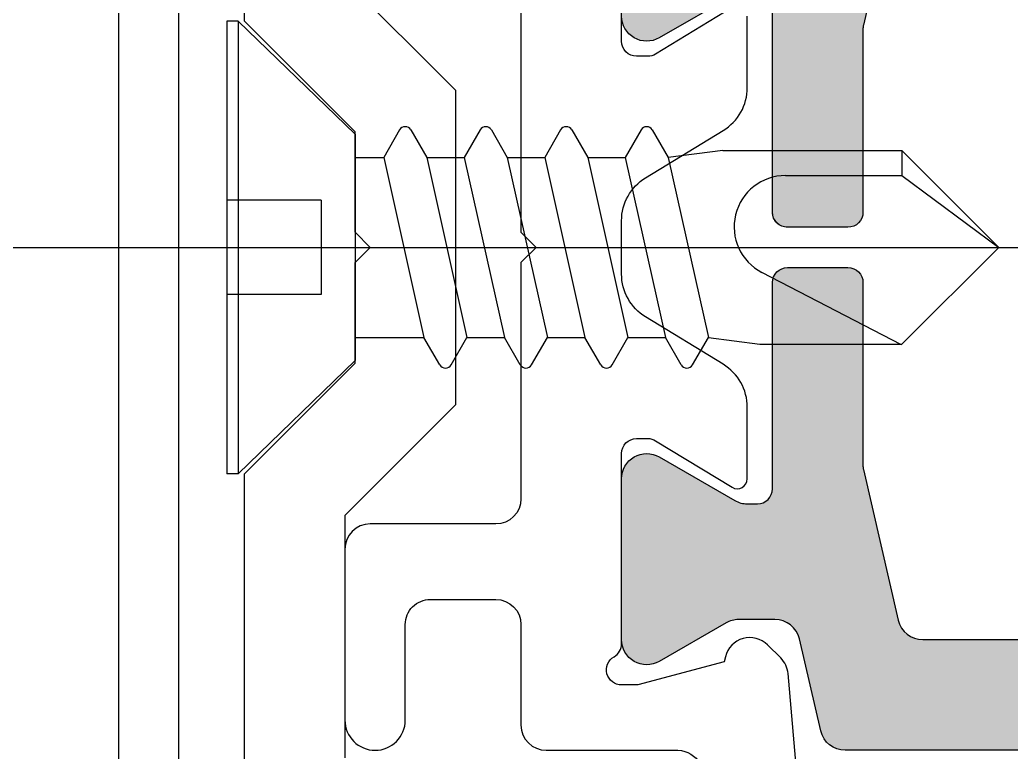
# Model space of a CAD drawing. Extents: x 93 to 3288, y 42 to 1146.
# Drawn here: x 576.78 to 596.5, y 220.56 to 235.12 of the extents above; entities that cross this region are included whole.
import ezdxf

# ---------------------------------------------------------------- set-up
doc = ezdxf.new("R2010")
doc.units = 0
doc.header["$LTSCALE"] = 200
doc.header["$MEASUREMENT"] = 0
for name, pattern in [('CEN-GAUN', [32.2, 30, -1, 0.2, -1]), ('CENTERX2', [4, 2.5, -0.5, 0.5, -0.5]), ('DASHED', [0.30000000000000004, 0.17, -0.13])]:
    doc.linetypes.add(name, pattern=pattern)
doc.layers.get('0').update_dxf_attribs({"linetype": 'CONTINUOUS'})
for name, color, linetype in [('A-DIES', 3, 'CONTINUOUS'), ('CEN', 1, 'CEN-GAUN'), ('hatch', 252, 'CONTINUOUS'), ('PA', 6, 'CONTINUOUS')]:
    doc.layers.add(name, color=color, linetype=linetype)

# ---------------------------------------------------------------- blocks, each defined once
blk = doc.blocks.new('DSP-2472')
h = blk.add_hatch(color=256)
edge = h.paths.add_edge_path()
edge.add_arc((14.0000000005635, -40.4999999989754), 0.499999999911374, 270.0000000192205, 390.0000000175901)
edge.add_line((14.43301270230222, -40.24999999888678), (13.66698729878772, -38.92320508026023))
edge.add_arc((14.10000000147559, -38.67320508312987), 0.4999999992542372, 179.9999996711642, 209.9999996696324, ccw=False)
edge.add_line((13.60000000222135, -38.67320508026023), (13.60000000222135, -37.95079579838057))
edge.add_arc((14.10000000116118, -37.95079579738763), 0.4999999989398276, 103.06931800416078, 180.0000001137819, ccw=False)
edge.add_line((13.98693514688421, -37.46374719851156), (15.81306485532332, -37.0398242294832))
edge.add_arc((15.70000000104632, -36.5527756306071), 0.4999999989398508, 283.069318004163, 360.0000001137794)
edge.add_line((16.19999999998618, -36.55277562961419), (16.19999999998618, -4.447224370022013))
edge.add_arc((15.70000000098431, -4.447224369078373), 0.4999999990018704, 359.9999998918668, 436.9306819901911)
edge.add_line((15.81306485532332, -3.960175770153), (13.98693514688421, -3.536252801124647))
edge.add_arc((14.10000000122341, -3.049204202199123), 0.4999999990020608, 179.9999998918841, 256.9306819901738, ccw=False)
edge.add_line((13.60000000222135, -3.049204201255634), (13.60000000222135, -2.32679491937597))
edge.add_arc((14.10000000151926, -2.32679491651804), 0.4999999992979127, 150.0000003317086, 180.0000003274947, ccw=False)
edge.add_line((13.66698729878772, -2.07679491937597), (14.43301270230222, -0.7499999988867785))
edge.add_arc((14.00000000055207, -0.4999999988047572), 0.499999999917979, 329.9999999837206, 449.999999979469)
edge.add_line((14.00000000073123, 1.113221514970064e-09), (10.80000000147629, 1.113221514970064e-09))
edge.add_arc((10.80000000164403, -0.49999999879816), 0.4999999999113816, 90.00000001922155, 210.0000000175889)
edge.add_line((10.3669872999053, -0.7499999988867785), (11.23301270304728, -2.250000000749424))
edge.add_arc((10.80000000128927, -2.500000001355926), 0.5000000001870237, 6.950000397409895e-08, 30.000000067878375, ccw=False)
edge.add_line((11.30000000147629, -2.500000000749424), (11.30000000147629, -2.700000000004366))
edge.add_arc((11.00000000166256, -2.699999999073043), 0.2999999998137355, 269.99999982213046, 359.9999998221305, ccw=False)
edge.add_line((11.00000000073123, -2.999999998886778), (6.900000001103763, -2.999999998886778))
edge.add_arc((6.900000002035085, -3.299999998700514), 0.2999999998137355, 90.00000017786951, 180.0000001778695)
edge.add_line((6.60000000222135, -3.299999999631837), (6.60000000222135, -4.499999998886778))
edge.add_arc((6.900000002035092, -4.499999999818094), 0.2999999998137426, 179.9999998221319, 269.9999998221292)
edge.add_line((6.900000001103763, -4.799999999631837), (10.55192325896132, -4.799999999631837))
edge.add_arc((10.55192325863074, -5.100000002665503), 0.3000000030336665, 76.93068204204832, 89.99999993686248, ccw=False)
edge.add_line((10.61976217179108, -4.807770839710429), (13.61306485420573, -5.502644677464559))
edge.add_arc((13.5000000008357, -5.989693277532298), 0.4999999998955306, 2.2772383090341464e-08, 76.93068212795413, ccw=False)
edge.add_line((14.00000000073123, -5.989693277333572), (14.00000000073123, -8.799999999631837))
edge.add_arc((13.69999999998616, -8.799999999631822), 0.3000000007450723, 270.00000000000273, 359.9999999999973, ccw=False)
edge.add_line((13.69999999998618, -9.100000000376895), (10.39160797818113, -9.100000000376895))
edge.add_arc((10.39160797855549, -8.799999999365358), 0.3000000010115365, 189.5917366433177, 269.99999992850144, ccw=False)
edge.add_arc((9.800000001299646, -8.899999998714247), 0.2999999983373521, 9.596399721363627, 89.99999996626306)
edge.add_line((9.800000001476292, -8.600000000376895), (7.800000001476292, -8.600000000376895))
edge.add_arc((7.800000001401543, -8.900000000620782), 0.3000000002438874, 89.99999998572397, 170.4035999709103)
edge.add_arc((7.208392023214797, -8.800000000170328), 0.3000000002065659, 269.9999999415609, 350.40826348662, ccw=False)
edge.add_line((7.208392022908811, -9.100000000376895), (4.991607979671244, -9.100000000376895))
edge.add_arc((4.991607979340395, -8.800000000199745), 0.3000000001771497, 189.5917365086316, 270.0000000631875, ccw=False)
edge.add_arc((4.400000001152708, -8.900000000651314), 0.3000000002744203, 9.596400034017726, 90.00000000934777)
edge.add_line((4.400000001103763, -8.600000000376895), (3.10000000222135, -8.600000000376895))
edge.add_arc((3.10000000222135, -9.600000000376895), 1, 90, 180)
edge.add_line((2.10000000222135, -9.600000000376895), (2.10000000222135, -10.39999999925931))
edge.add_arc((3.10000000222135, -10.39999999925931), 1, 180, 270)
edge.add_line((3.10000000222135, -11.39999999925931), (4.400000001103763, -11.39999999925931))
edge.add_arc((4.400000001084185, -11.09999999890381), 0.3000000003555012, 270.0000000037391, 350.4035999528951)
edge.add_arc((4.991607979271349, -11.19999999935476), 0.3000000000954569, 89.99999992362581, 170.4082635045552, ccw=False)
edge.add_line((4.991607979671244, -10.89999999925931), (7.208392022908811, -10.89999999925931))
edge.add_arc((7.208392022461488, -11.19999999998474), 0.3000000007254346, 9.591736236352574, 89.99999991456758, ccw=False)
edge.add_arc((7.800000000648223, -11.09999999953416), 0.2999999997251468, 189.5964003061496, 270.0000001581495)
edge.add_line((7.800000001476292, -11.39999999925931), (9.800000001476292, -11.39999999925931))
edge.add_arc((9.800000001491162, -11.0999999993172), 0.2999999999421039, 269.99999999716, 350.4036003804076)
edge.add_arc((10.39160797874707, -11.19999999866611), 0.2999999994068057, 90.0000001080873, 170.408263254934, ccw=False)
edge.add_line((10.39160797818113, -10.89999999925931), (13.69999999998618, -10.89999999925931))
edge.add_arc((13.69999999998619, -11.20000000000435), 0.3000000007450456, -2.3874235921539366e-12, 90.00000000000239, ccw=False)
edge.add_line((14.00000000073123, -11.20000000000437), (14.00000000073123, -14.79999999963184))
edge.add_arc((13.69999999998619, -14.79999999963185), 0.3000000007450474, -90.00000000000199, 1.9895196601282805e-12, ccw=False)
edge.add_line((13.69999999998618, -15.10000000037689), (10.39160797818113, -15.10000000037689))
edge.add_arc((10.39160797894875, -14.80000000073147), 0.2999999996454239, 189.5917367835836, 269.99999985339525, ccw=False)
edge.add_arc((9.800000001693073, -14.90000000008008), 0.299999999703189, 9.596399581030141, 90.00000004140216)
edge.add_line((9.800000001476292, -14.60000000037689), (7.800000001476292, -14.60000000037689))
edge.add_arc((7.800000000761314, -14.89999999986322), 0.2999999994863263, 89.99999986344939, 170.4036000931852)
edge.add_arc((7.208392022574245, -14.79999999941245), 0.3000000009644453, 270.00000006389723, 350.40826336428375, ccw=False)
edge.add_line((7.208392022908811, -15.10000000037689), (4.991607979671244, -15.10000000037689))
edge.add_arc((4.991607979891861, -14.79999999917485), 0.3000000012020472, 189.5917370348525, 269.99999995786527, ccw=False)
edge.add_arc((4.400000001704121, -14.89999999962621), 0.299999999249316, 9.59639950777228, 90.00000011465994)
edge.add_line((4.400000001103763, -14.60000000037689), (3.10000000222135, -14.60000000037689))
edge.add_arc((3.100000002221352, -15.6000000003769), 1.000000000000002, 90.0000000000001, 179.9999999999999)
edge.add_line((2.10000000222135, -15.60000000037689), (2.10000000222135, -16.39999999925931))
edge.add_arc((3.10000000222135, -16.39999999925931), 1, 180, 270)
edge.add_line((3.10000000222135, -17.39999999925931), (4.400000001103763, -17.39999999925931))
edge.add_arc((4.40000000175956, -17.09999999970296), 0.299999999556352, 269.9999998747519, 350.4036000818826)
edge.add_arc((4.991607979946409, -17.20000000015347), 0.3000000008941648, 90.0000000525526, 170.4082633756282, ccw=False)
edge.add_line((4.991607979671244, -16.89999999925931), (7.208392022908811, -16.89999999925931))
edge.add_arc((7.208392022057357, -17.19999999900392), 0.2999999997446139, 9.591736799594798, 89.99999983738428, ccw=False)
edge.add_arc((7.800000000244142, -17.09999999855357), 0.3000000007057416, 189.5963997428477, 270.0000002353232)
edge.add_line((7.800000001476292, -17.39999999925931), (9.800000001476292, -17.39999999925931))
edge.add_arc((9.800000001756898, -17.09999999854555), 0.3000000007137622, 269.9999999464082, 350.4036013382204)
edge.add_arc((10.39160797901292, -17.1999999978941), 0.2999999986347919, 90.00000015886047, 170.4082622972036, ccw=False)
edge.add_line((10.39160797818113, -16.89999999925931), (13.69999999998618, -16.89999999925931))
edge.add_arc((13.69999999998619, -17.20000000000435), 0.3000000007450474, -1.9895196601282805e-12, 90.00000000000199, ccw=False)
edge.add_line((14.00000000073123, -17.20000000000437), (14.00000000073123, -20.79999999963184))
edge.add_arc((13.69999999998619, -20.79999999963185), 0.3000000007450474, -90.00000000000199, 1.9895196601282805e-12, ccw=False)
edge.add_line((13.69999999998618, -21.10000000037689), (10.39160797818113, -21.10000000037689))
edge.add_arc((10.39160797835485, -20.80000000068931), 0.2999999996875857, 189.5917375119548, 269.99999996682146, ccw=False)
edge.add_arc((9.800000001098985, -20.90000000003777), 0.2999999996608795, 9.596398852625786, 89.99999992793965)
edge.add_line((9.800000001476292, -20.60000000037689), (7.800000001476292, -20.60000000037689))
edge.add_arc((7.800000000372559, -20.90000000123459), 0.3000000008576933, 89.9999997892025, 170.4036002326261)
edge.add_arc((7.208392022185364, -20.80000000078374), 0.2999999995931584, 270.00000013816816, 350.4082632248531, ccw=False)
edge.add_line((7.208392022908811, -21.10000000037689), (4.991607979671244, -21.10000000037689))
edge.add_arc((4.991607979502997, -20.79999999963494), 0.3000000007419565, 189.5917369605851, 270.0000000321328, ccw=False)
edge.add_arc((4.400000001315288, -20.9000000000863), 0.2999999997094081, 9.596399582033582, 90.00000004039829)
edge.add_line((4.400000001103763, -20.60000000037689), (3.10000000222135, -20.60000000037689))
edge.add_arc((3.10000000222135, -21.60000000037689), 1, 90, 180)
edge.add_line((2.10000000222135, -21.60000000037689), (2.10000000222135, -22.39999999925931))
edge.add_arc((3.10000000222135, -22.39999999925931), 1, 180, 270)
edge.add_line((3.10000000222135, -23.39999999925931), (4.400000001103763, -23.39999999925931))
edge.add_arc((4.400000001172241, -23.09999999938064), 0.299999999878672, 269.9999999869216, 350.4036003906459)
edge.add_arc((4.991607979359468, -23.19999999983144), 0.3000000005721375, 89.99999994045533, 170.4082630668271, ccw=False)
edge.add_line((4.991607979671244, -22.89999999925931), (7.208392022908811, -22.89999999925931))
edge.add_arc((7.208392023150489, -23.19999999954196), 0.3000000002826546, 9.591736525662213, 90.00000004615708, ccw=False)
edge.add_arc((7.800000001337349, -23.09999999909138), 0.300000000167929, 189.5964000168298, 270.0000000265362)
edge.add_line((7.800000001476292, -23.39999999925931), (9.800000001476292, -23.39999999925931))
edge.add_arc((9.80000000130507, -23.09999999909701), 0.3000000001622993, 270.0000000327008, 350.4036003448668)
edge.add_arc((10.39160797856074, -23.19999999844565), 0.2999999991863431, 90.00000007250043, 170.4082632905207, ccw=False)
edge.add_line((10.39160797818113, -22.89999999925931), (13.69999999998618, -22.89999999925931))
edge.add_arc((13.69999999998617, -23.20000000000438), 0.3000000007450687, 1.9895196601282805e-12, 89.99999999999801, ccw=False)
edge.add_line((14.00000000073123, -23.20000000000437), (14.00000000073123, -26.79999999963184))
edge.add_arc((13.69999999998618, -26.79999999963184), 0.3000000007450492, -90.0000000000017, 1.4210854715202004e-12, ccw=False)
edge.add_line((13.69999999998618, -27.10000000037689), (10.39160797818113, -27.10000000037689))
edge.add_arc((10.39160797822111, -26.79999999976099), 0.3000000006159063, 189.5917365794553, 269.99999999236326, ccw=False)
edge.add_arc((9.800000000965309, -26.89999999910986), 0.2999999987329612, 9.59639978521723, 89.99999990240939)
edge.add_line((9.800000001476292, -26.60000000037689), (7.800000001476292, -26.60000000037689))
edge.add_arc((7.800000000771425, -26.89999999987518), 0.29999999949829, 89.99999986538045, 170.4036000912542)
edge.add_arc((7.208392022584587, -26.79999999942468), 0.3000000009522101, 270.00000006192226, 350.4082633662588, ccw=False)
edge.add_line((7.208392022908811, -27.10000000037689), (4.991607979671244, -27.10000000037689))
edge.add_arc((4.991607979770696, -26.79999999931821), 0.3000000010586881, 189.5917370117116, 269.999999981006, ccw=False)
edge.add_arc((4.400000001582973, -26.89999999976956), 0.2999999993926654, 9.596399530909535, 90.00000009152245)
edge.add_line((4.400000001103763, -26.60000000037689), (3.10000000222135, -26.60000000037689))
edge.add_arc((3.10000000222135, -27.60000000037689), 1, 90, 180)
edge.add_line((2.10000000222135, -27.60000000037689), (2.10000000222135, -28.39999999925931))
edge.add_arc((3.10000000222135, -28.39999999925931), 1, 180, 270)
edge.add_line((3.10000000222135, -29.39999999925931), (4.400000001103763, -29.39999999925931))
edge.add_arc((4.400000000665869, -29.09999999952674), 0.2999999997325702, 270.0000000836314, 350.4036011358029)
edge.add_arc((4.991607978853033, -29.19999999997709), 0.3000000007177827, 89.99999984373318, 170.4082623217514, ccw=False)
edge.add_line((4.991607979671244, -28.89999999925931), (7.208392022908811, -28.89999999925931))
edge.add_arc((7.208392022794588, -29.19999999887649), 0.2999999996171852, 9.591737500590682, 89.99999997818509, ccw=False)
edge.add_arc((7.800000000981488, -29.09999999842637), 0.300000000832943, 189.5963990418034, 270.0000000945006)
edge.add_line((7.800000001476292, -29.39999999925931), (9.800000001476292, -29.39999999925931))
edge.add_arc((9.800000000934775, -29.09999999940413), 0.2999999998551814, 270.0000001034221, 350.4036011160129)
edge.add_arc((10.3916079781907, -29.19999999875267), 0.2999999994933642, 90.00000000182757, 170.4082625193966, ccw=False)
edge.add_line((10.39160797818113, -28.89999999925931), (13.69999999998618, -28.89999999925931))
edge.add_arc((13.69999999998619, -29.20000000000435), 0.3000000007450474, -1.9895196601282805e-12, 90.00000000000199, ccw=False)
edge.add_line((14.00000000073123, -29.20000000000437), (14.00000000073123, -35.01030672230263))
edge.add_arc((13.50000000173452, -35.01030672325037), 0.4999999989967154, -76.93068199066039, 1.0860259180844878e-07, ccw=False)
edge.add_line((13.61306485606838, -35.49735532217164), (10.61976217179108, -36.19222915992577))
edge.add_arc((10.55192325864625, -35.89999999710615), 0.3000000028982157, 270.00000006017405, 283.0693179609149, ccw=False)
edge.add_line((10.55192325896132, -36.20000000000437), (6.900000001103763, -36.20000000000437))
edge.add_arc((6.900000002035085, -36.4999999998181), 0.2999999998137355, 90.00000017786951, 180.0000001778695)
edge.add_line((6.60000000222135, -36.50000000074942), (6.60000000222135, -37.70000000000437))
edge.add_arc((6.900000002035085, -37.70000000093569), 0.2999999998137355, 179.9999998221305, 269.9999998221305)
edge.add_line((6.900000001103763, -38.00000000074942), (11.00000000073123, -38.00000000074942))
edge.add_arc((11.00000000166256, -38.30000000056316), 0.2999999998137355, 1.7786948092179955e-07, 90.00000017786948, ccw=False)
edge.add_line((11.30000000147629, -38.29999999963184), (11.30000000147629, -38.49999999888678))
edge.add_arc((10.80000000124337, -38.49999999826797), 0.5000000002329266, 329.99999993353083, 359.9999999290902, ccw=False)
edge.add_line((11.23301270304728, -38.74999999888678), (10.3669872999053, -40.24999999888678))
edge.add_arc((10.80000000165569, -40.49999999896866), 0.4999999999181129, 149.9999999837477, 269.9999999794421)
edge.add_line((10.80000000147629, -40.99999999888678), (14.00000000073123, -40.99999999888678))
at = {"layer": 'hatch'}
h = blk.add_hatch(color=252, dxfattribs=at)
edge = h.paths.add_edge_path()
edge.add_arc((-1.600000000102969, -0.4999999999881914), 0.4999999999881914, 90.00000000012348, 209.9999999984927)
edge.add_line((-2.033012701991538, -0.7499999999708962), (-1.26698729806958, -2.076794919536042))
edge.add_arc((-1.699999999962683, -2.326794919523905), 0.4999999999946974, 2.7682744985213503e-10, 29.99999999874501, ccw=False)
edge.add_line((-1.199999999967986, -2.32679491952149), (-1.199999999967986, -3.049204201757675))
edge.add_arc((-1.69999999996579, -3.049204201757367), 0.4999999999978038, 283.0693178903439, 359.99999999996476, ccw=False)
edge.add_line((-1.58693514641709, -3.536252801888622), (-3.413064853386459, -3.960175769374473))
edge.add_arc((-3.299999999784908, -4.447224369730717), 0.5000000002289158, 103.0693178904133, 180.0000000000296)
edge.add_line((-3.800000000013824, -4.447224369730975), (-3.800000000013824, -36.55277562990523))
edge.add_arc((-3.299999999919099, -36.55277562990575), 0.5000000000947251, 179.9999999999405, 256.9306820982649)
edge.add_line((-3.413064853586548, -37.03982423010893), (-1.58693514632796, -37.46374719804589))
edge.add_arc((-1.699999999975209, -37.95079579816208), 0.5000000000054067, -2.4385826691286638e-11, 76.93068209826498, ccw=False)
edge.add_line((-1.199999999969805, -37.95079579816229), (-1.199999999967986, -38.67320508051489))
edge.add_arc((-1.699999999973747, -38.67320508051386), 0.5000000000057607, 330.0000000040958, 359.99999999988194, ccw=False)
edge.add_line((-1.266987298058666, -38.92320508048579), (-2.033012701918778, -40.25000000008731))
edge.add_arc((-1.600000000039215, -40.50000000003641), 0.4999999999635881, 150.0000000043265, 270.0000000000747)
edge.add_line((-1.600000000038563, -41), (1.600000000162254, -41))
edge.add_arc((1.600000000163896, -40.50000000001022), 0.4999999999897753, 269.9999999998118, 389.9999999981787)
edge.add_line((2.033012702055203, -40.2500000000291), (1.166987298129243, -38.74999999967986))
edge.add_arc((1.600000000025628, -38.49999999969839), 0.4999999999943419, 179.999999999544, 209.9999999979223, ccw=False)
edge.add_line((1.100000000031287, -38.49999999969441), (1.100000000031287, -38.30000000000291))
edge.add_arc((1.400000000032378, -38.30000000000109), 0.3000000000010914, 90.00000000034743, 180.0000000003474, ccw=False)
edge.add_line((1.400000000030559, -38), (5.499999999985448, -38))
edge.add_arc((5.499999999983629, -37.69999999999891), 0.3000000000010914, 270.0000000003474, 360.0000000003474)
edge.add_line((5.79999999998472, -37.69999999999709), (5.79999999998472, -36.5))
edge.add_arc((5.499999999983622, -36.49999999999819), 0.3000000000010985, 359.999999999654, 449.9999999996513)
edge.add_line((5.499999999985448, -36.19999999999709), (1.848076741893237, -36.19999999999709))
edge.add_arc((1.848076741863451, -35.89999999999707), 0.3000000000000185, 256.9306821108747, 270.0000000056888, ccw=False)
edge.add_line((1.780237829740145, -36.19222916007857), (-1.21306485360401, -35.49735532295017))
edge.add_arc((-1.10000000002008, -35.01030672283201), 0.4999999999930194, 180.0000000002028, 256.93068210538434, ccw=False)
edge.add_line((-1.600000000013097, -35.01030672283377), (-1.600000000013097, -32.19999999999709))
edge.add_arc((-1.300000000015629, -32.19999999999892), 0.2999999999974676, 89.9999999996553, 179.9999999996499, ccw=False)
edge.add_line((-1.300000000013824, -31.90000000000146), (2.008392022180487, -31.90000000000146))
edge.add_arc((2.008392022181157, -32.19999999999869), 0.2999999999972331, 9.59173671494392, 90.00000000012778, ccw=False)
edge.add_arc((2.599999999987308, -32.09999999999868), 0.3000000000027727, 189.5963997548153, 269.9999999997142)
edge.add_line((2.599999999985812, -32.40000000000146), (4.599999999983993, -32.40000000000146))
edge.add_arc((4.599999999985251, -32.1000000000017), 0.2999999999997556, 269.9999999997598, 350.4035999849468)
edge.add_arc((5.191607977791821, -32.20000000000233), 0.3000000000008769, 90.0000000001308, 170.4082635451895, ccw=False)
edge.add_line((5.191607977791136, -31.90000000000146), (7.408392022178305, -31.90000000000146))
edge.add_arc((7.4083920221769, -32.20000000000376), 0.3000000000023064, 9.591736445175911, 89.9999999997317, ccw=False)
edge.add_arc((7.999999999984409, -32.10000000000201), 0.2999999999994444, 189.596400024868, 270.0000000001985)
edge.add_line((7.999999999985448, -32.40000000000146), (9.29999999998472, -32.40000000000146))
edge.add_arc((9.29999999998472, -31.40000000000146), 1, 270, 360)
edge.add_line((10.29999999998472, -31.40000000000146), (10.29999999998472, -30.60000000000582))
edge.add_arc((9.29999999998472, -30.60000000000582), 1, 0, 90)
edge.add_line((9.29999999998472, -29.60000000000582), (7.999999999985448, -29.60000000000582))
edge.add_arc((7.999999999982967, -29.90000000000324), 0.2999999999974143, 89.99999999952605, 170.4035999486821)
edge.add_arc((7.408392022175986, -29.8000000000021), 0.3000000000037241, 270.00000000044275, 350.4082635813722, ccw=False)
edge.add_line((7.408392022178305, -30.10000000000582), (5.191607977791136, -30.10000000000582))
edge.add_arc((5.191607977793924, -29.80000000000292), 0.3000000000028997, 189.5917363212526, 269.9999999994675, ccw=False)
edge.add_arc((4.599999999987307, -29.90000000000368), 0.2999999999978586, 9.596400148633114, 90.0000000006329)
edge.add_line((4.599999999983993, -29.60000000000582), (2.599999999985812, -29.60000000000582))
edge.add_arc((2.599999999982642, -29.90000000000393), 0.2999999999981107, 89.99999999939467, 170.4036003826425)
edge.add_arc((2.008392022176484, -29.80000000000399), 0.3000000000018316, 270.0000000007645, 350.40826314761114, ccw=False)
edge.add_line((2.008392022180487, -30.10000000000582), (-1.300000000013824, -30.10000000000582))
edge.add_arc((-1.300000000012017, -29.80000000000474), 0.3000000000010807, 179.9999999996506, 269.99999999965485, ccw=False)
edge.add_line((-1.600000000013097, -29.80000000000291), (-1.600000000014916, -26.19999999999709))
edge.add_arc((-1.300000000016563, -26.19999999999981), 0.2999999999983523, 89.99999999947693, 179.9999999994809, ccw=False)
edge.add_line((-1.300000000013824, -25.90000000000146), (2.008392022178668, -25.90000000000146))
edge.add_arc((2.008392022176986, -26.20000000000308), 0.3000000000016207, 9.591736929867011, 89.99999999967861, ccw=False)
edge.add_arc((2.599999999982928, -26.10000000000343), 0.2999999999980286, 189.5963995398314, 270.0000000002033)
edge.add_line((2.599999999983993, -26.40000000000146), (4.599999999983993, -26.40000000000146))
edge.add_arc((4.599999999983783, -26.09999999999926), 0.3000000000021963, 270.00000000004, 350.4036002297756)
edge.add_arc((5.191607977790738, -26.20000000000022), 0.2999999999987696, 89.999999999924, 170.4082633003107, ccw=False)
edge.add_line((5.191607977791136, -25.90000000000146), (7.408392022178305, -25.90000000000146))
edge.add_arc((7.40839202217629, -26.20000000000411), 0.3000000000026581, 9.591737076602385, 89.99999999961528, ccw=False)
edge.add_arc((7.99999999998392, -26.10000000000254), 0.2999999999989134, 189.5963993934042, 270.0000000002917)
edge.add_line((7.999999999985448, -26.40000000000146), (9.29999999998472, -26.40000000000146))
edge.add_arc((9.299999999984719, -25.40000000000146), 1, 270.0000000000001, 360)
edge.add_line((10.29999999998472, -25.40000000000146), (10.29999999998472, -24.60000000000582))
edge.add_arc((9.29999999998472, -24.60000000000582), 1, 0, 90)
edge.add_line((9.29999999998472, -23.60000000000582), (7.999999999985448, -23.60000000000582))
edge.add_arc((7.999999999982573, -23.90000000000328), 0.2999999999974605, 89.9999999994509, 170.4036002065815)
edge.add_arc((7.408392022175843, -23.80000000000257), 0.3000000000032477, 270.00000000047, 350.4082633235457, ccw=False)
edge.add_line((7.408392022178305, -24.10000000000582), (5.191607977791136, -24.10000000000582))
edge.add_arc((5.191607977792205, -23.8000000000059), 0.299999999999919, 189.5917369620064, 269.99999999979593, ccw=False)
edge.add_arc((4.599999999981253, -23.90000000000273), 0.3000000000041855, 9.59639950700132, 89.9999999994767)
edge.add_line((4.599999999983993, -23.59999999999854), (2.599999999983993, -23.60000000000582))
edge.add_arc((2.599999999983281, -23.9000000000042), 0.2999999999983842, 89.99999999986396, 170.4036013916764)
edge.add_arc((2.00839202217703, -23.80000000000467), 0.300000000001153, 270.000000000313, 350.4082621386564, ccw=False)
edge.add_line((2.008392022178668, -24.10000000000582), (-1.300000000013824, -24.10000000000582))
edge.add_arc((-1.300000000012926, -23.80000000000383), 0.3000000000019902, 179.9999999998243, 269.9999999998285, ccw=False)
edge.add_line((-1.600000000014916, -23.80000000000291), (-1.600000000014916, -20.19999999999709))
edge.add_arc((-1.300000000016563, -20.19999999999981), 0.2999999999983523, 89.99999999947693, 179.9999999994809, ccw=False)
edge.add_line((-1.300000000013824, -19.90000000000146), (2.008392022178668, -19.90000000000146))
edge.add_arc((2.008392022179758, -20.20000000000064), 0.2999999999991871, 9.591737545341573, 90.0000000002081, ccw=False)
edge.add_arc((2.599999999985863, -20.10000000000111), 0.3000000000003412, 189.5963989243288, 269.9999999996427)
edge.add_line((2.599999999983993, -20.40000000000146), (4.599999999983993, -20.40000000000146))
edge.add_arc((4.599999999985976, -20.10000000000211), 0.2999999999993435, 269.9999999996212, 350.4036004430445)
edge.add_arc((5.191607977793021, -20.20000000000308), 0.3000000000016201, 90.00000000035999, 170.4082630870447, ccw=False)
edge.add_line((5.191607977791136, -19.90000000000146), (7.408392022178305, -19.90000000000146))
edge.add_arc((7.408392022177772, -20.20000000000241), 0.3000000000009564, 9.591736928350372, 89.9999999998982, ccw=False)
edge.add_arc((7.999999999985334, -20.10000000000085), 0.300000000000609, 189.596399541657, 270.0000000000217)
edge.add_line((7.999999999985448, -20.40000000000146), (9.29999999998472, -20.40000000000146))
edge.add_arc((9.29999999998472, -19.40000000000146), 1, 270, 360)
edge.add_line((10.29999999998472, -19.40000000000146), (10.29999999998472, -18.60000000000582))
edge.add_arc((9.29999999998472, -18.60000000000582), 1, 0, 90)
edge.add_line((9.29999999998472, -17.60000000000582), (7.999999999985448, -17.60000000000582))
edge.add_arc((7.99999999997984, -17.90000000000219), 0.2999999999963734, 89.99999999892897, 170.4036004026534)
edge.add_arc((7.408392022172775, -17.80000000000118), 0.3000000000046358, 270.0000000010561, 350.4082631274277, ccw=False)
edge.add_line((7.408392022178305, -18.10000000000582), (5.191607977791136, -18.10000000000582))
edge.add_arc((5.191607977793869, -17.80000000000361), 0.3000000000022069, 189.5917364789833, 269.999999999478, ccw=False)
edge.add_arc((4.599999999987179, -17.90000000000438), 0.2999999999985601, 9.5963999909021, 90.00000000060848)
edge.add_line((4.599999999983993, -17.60000000000582), (2.599999999983993, -17.60000000000582))
edge.add_arc((2.599999999983512, -17.90000000000456), 0.299999999998743, 89.99999999990823, 170.403600312074)
edge.add_arc((2.008392022177614, -17.80000000000489), 0.3000000000009305, 270.00000000020134, 350.4082632182215, ccw=False)
edge.add_line((2.008392022178668, -18.10000000000582), (-1.300000000013824, -18.10000000000582))
edge.add_arc((-1.300000000012905, -17.80000000000381), 0.3000000000020115, 179.9999999998284, 269.99999999982447, ccw=False)
edge.add_line((-1.600000000014916, -17.80000000000291), (-1.600000000014916, -14.19999999999709))
edge.add_arc((-1.300000000016562, -14.19999999999981), 0.299999999998354, 89.99999999947721, 179.9999999994806, ccw=False)
edge.add_line((-1.300000000013824, -13.90000000000146), (2.008392022176849, -13.90000000000146))
edge.add_arc((2.008392022177503, -14.20000000000191), 0.3000000000004555, 9.591736587217213, 90.00000000012488, ccw=False)
edge.add_arc((2.599999999984489, -14.10000000000085), 0.3000000000006041, 189.5963998827136, 269.9999999999052)
edge.add_line((2.599999999983993, -14.40000000000146), (4.599999999983993, -14.40000000000146))
edge.add_arc((4.599999999983857, -14.10000000000144), 0.3000000000000167, 270.0000000000259, 350.4036002258995)
edge.add_arc((5.191607977790581, -14.20000000000213), 0.3000000000006761, 89.99999999989399, 170.4082633042306, ccw=False)
edge.add_line((5.191607977791136, -13.90000000000146), (7.408392022178305, -13.90000000000146))
edge.add_arc((7.408392022179725, -14.20000000000084), 0.2999999999993896, 9.591737030977015, 90.00000000027131, ccw=False)
edge.add_arc((7.999999999986417, -14.10000000000036), 0.3000000000010958, 189.5963994388551, 269.9999999994675)
edge.add_line((7.999999999983629, -14.40000000000146), (9.29999999998472, -14.40000000000146))
edge.add_arc((9.29999999998472, -13.40000000000146), 1, 270, 360)
edge.add_line((10.29999999998472, -13.40000000000146), (10.29999999998472, -12.60000000000582))
edge.add_arc((9.29999999998472, -12.60000000000582), 1, 0, 90)
edge.add_line((9.29999999998472, -11.60000000000582), (7.999999999983629, -11.60000000000582))
edge.add_arc((7.999999999978606, -11.90000000000053), 0.2999999999947089, 89.99999999904058, 170.4036010512124)
edge.add_arc((7.408392022172531, -11.80000000000103), 0.3000000000047938, 270.00000000110253, 350.40826247912105, ccw=False)
edge.add_line((7.408392022178305, -12.10000000000582), (5.191607977791136, -12.10000000000582))
edge.add_arc((5.191607977793716, -11.80000000000335), 0.3000000000024698, 189.5917375219132, 269.9999999995074, ccw=False)
edge.add_arc((4.599999999986996, -11.90000000000362), 0.2999999999977964, 9.596398947876526, 90.00000000057352)
edge.add_line((4.599999999983993, -11.60000000000582), (2.599999999983993, -11.60000000000582))
edge.add_arc((2.599999999979342, -11.90000000000083), 0.2999999999950127, 89.99999999911174, 170.4036010117023)
edge.add_arc((2.008392022172288, -11.80000000000015), 0.3000000000056703, 270.0000000008712, 350.40826251844, ccw=False)
edge.add_line((2.008392022176849, -12.10000000000582), (-1.300000000015643, -12.10000000000582))
edge.add_arc((-1.300000000014744, -11.80000000000383), 0.3000000000019902, 179.9999999998243, 269.9999999998282, ccw=False)
edge.add_line((-1.600000000016735, -11.80000000000291), (-1.600000000016735, -5.989693277137121))
edge.add_arc((-1.100000000013038, -5.989693277137238), 0.5000000000036964, 103.0693179007236, 179.9999999999867, ccw=False)
edge.add_line((-1.213064853651304, -5.502644677020726), (1.780237829683756, -4.807770839572186))
edge.add_arc((1.848076741869617, -5.099999999637987), 0.2999999999988745, 90.0000000006998, 103.0693179014408, ccw=False)
edge.add_line((1.848076741865952, -4.799999999639113), (5.499999999985448, -4.799999999639113))
edge.add_arc((5.499999999983629, -4.499999999638021), 0.3000000000010914, 270.0000000003474, 360.0000000003474)
edge.add_line((5.79999999998472, -4.499999999636202), (5.79999999998472, -3.299999999639113))
edge.add_arc((5.499999999983629, -3.299999999637294), 0.3000000000010914, 359.9999999996526, 449.9999999996527)
edge.add_line((5.499999999985448, -2.999999999636202), (1.400000000030559, -2.999999999636202))
edge.add_arc((1.400000000032378, -2.699999999635111), 0.3000000000010914, 179.9999999996526, 269.9999999996526, ccw=False)
edge.add_line((1.100000000031287, -2.699999999633292), (1.100000000031287, -2.50000000026921))
edge.add_arc((1.600000000039829, -2.500000000267834), 0.5000000000085425, 150.0000000045983, 180.0000000001577, ccw=False)
edge.add_line((1.166987298120148, -2.250000000298314), (2.033012701980624, -0.7499999998981366))
edge.add_arc((1.600000000106845, -0.499999999955399), 0.499999999955399, 330.0000000046261, 450.0000000003207)
edge.add_line((1.600000000104046, 0), (-1.600000000104046, 0))
h = blk.add_hatch(color=252, dxfattribs=at)
edge = h.paths.add_edge_path()
edge.add_arc((14.00000000230904, -40.49999999983355), 0.4999999999881908, 270.0000000001236, 389.9999999984927)
edge.add_line((14.43301270419761, -40.24999999985084), (13.66698730027565, -38.9232050802857))
edge.add_arc((14.10000000216875, -38.67320508029783), 0.4999999999946976, 180.0000000002768, 209.999999998745, ccw=False)
edge.add_line((13.60000000217406, -38.67320508030025), (13.60000000217406, -37.95079579806406))
edge.add_arc((14.10000000217186, -37.95079579806437), 0.4999999999978044, 103.069317890344, 179.999999999965, ccw=False)
edge.add_line((13.98693514862316, -37.46374719793312), (15.81306485559253, -37.03982423044727))
edge.add_arc((15.70000000199098, -36.55277563009102), 0.5000000002289183, 283.0693178904132, 360.0000000000293)
edge.add_line((16.20000000221989, -36.55277563009076), (16.20000000221989, -4.447224369916512))
edge.add_arc((15.70000000212517, -4.447224369915991), 0.500000000094726, 359.9999999999404, 436.9306820982648)
edge.add_line((15.81306485579262, -3.960175769712805), (13.98693514853403, -3.536252801775845))
edge.add_arc((14.10000000218128, -3.049204201659665), 0.5000000000054043, 179.9999999999753, 256.930682098265, ccw=False)
edge.add_line((13.60000000217588, -3.04920420165945), (13.60000000217406, -2.326794919306849))
edge.add_arc((14.10000000217982, -2.326794919307877), 0.5000000000057607, 150.000000004096, 179.9999999998821, ccw=False)
edge.add_line((13.66698730026474, -2.076794919335953), (14.43301270412485, -0.7499999997344275))
edge.add_arc((14.00000000224528, -0.4999999997853284), 0.4999999999635897, 330.0000000043263, 450.0000000000747)
edge.add_line((14.00000000224463, 1.782609615474939e-10), (10.80000000204382, 1.782609615474939e-10))
edge.add_arc((10.80000000204218, -0.4999999998115109), 0.4999999999897718, 89.99999999981192, 209.999999998179)
edge.add_line((10.36698730015087, -0.7499999997926352), (11.23301270407683, -2.250000000141881))
edge.add_arc((10.80000000218044, -2.500000000123348), 0.4999999999943406, -4.5622527977684513e-10, 29.99999999792209, ccw=False)
edge.add_line((11.30000000217478, -2.500000000127329), (11.30000000217478, -2.699999999818829))
edge.add_arc((11.00000000217369, -2.699999999820648), 0.3000000000010914, -89.99999999965269, 3.474269760772586e-10, ccw=False)
edge.add_line((11.00000000217551, -2.999999999821739), (6.900000002220622, -2.999999999821739))
edge.add_arc((6.900000002222441, -3.29999999982283), 0.3000000000010914, 90.0000000003474, 180.0000000003474)
edge.add_line((6.60000000222135, -3.299999999824649), (6.60000000222135, -4.499999999821739))
edge.add_arc((6.900000002222448, -4.499999999823551), 0.3000000000010985, 179.9999999996539, 269.9999999996512)
edge.add_line((6.900000002220622, -4.799999999824649), (10.55192326031283, -4.799999999824649))
edge.add_arc((10.55192326034262, -5.099999999824664), 0.3000000000000149, 76.9306821108745, 90.00000000568872, ccw=False)
edge.add_line((10.61976217246593, -4.807770839743171), (13.61306485581008, -5.502644676871569))
edge.add_arc((13.50000000222615, -5.989693276989731), 0.4999999999930168, 2.0241941456333734e-10, 76.93068210538422, ccw=False)
edge.add_line((14.00000000221917, -5.989693276987964), (14.00000000221917, -8.79999999982465))
edge.add_arc((13.7000000022217, -8.799999999822816), 0.2999999999974676, 269.9999999996553, 359.9999999996499, ccw=False)
edge.add_line((13.70000000221989, -9.099999999820284), (10.39160798002558, -9.099999999820284))
edge.add_arc((10.39160798002491, -8.799999999823049), 0.2999999999972349, 189.5917367149443, 270.0000000001279, ccw=False)
edge.add_arc((9.800000002218763, -8.899999999823056), 0.3000000000027717, 9.596399754814634, 89.99999999971436)
edge.add_line((9.800000002220258, -8.599999999820284), (7.800000002222077, -8.599999999820284))
edge.add_arc((7.80000000222082, -8.899999999820043), 0.2999999999997591, 89.99999999975981, 170.4035999849461)
edge.add_arc((7.208392024414249, -8.799999999819407), 0.3000000000008766, 270.0000000001308, 350.40826354518975, ccw=False)
edge.add_line((7.208392024414934, -9.099999999820284), (4.991607980027766, -9.099999999820284))
edge.add_arc((4.991607980029171, -8.799999999817977), 0.3000000000023064, 189.5917364451759, 269.9999999997316, ccw=False)
edge.add_arc((4.400000002221661, -8.899999999819729), 0.2999999999994447, 9.596400024868386, 90.00000000019847)
edge.add_line((4.400000002220622, -8.599999999820284), (3.10000000222135, -8.599999999820284))
edge.add_arc((3.10000000222135, -9.599999999820284), 1, 90, 180)
edge.add_line((2.10000000222135, -9.599999999820284), (2.10000000222135, -10.39999999981592))
edge.add_arc((3.10000000222135, -10.39999999981592), 1, 180, 270)
edge.add_line((3.10000000222135, -11.39999999981592), (4.400000002220622, -11.39999999981592))
edge.add_arc((4.400000002223104, -11.0999999998185), 0.2999999999974143, 269.999999999526, 350.4035999486821)
edge.add_arc((4.991607980030084, -11.19999999981964), 0.3000000000037241, 90.00000000044281, 170.4082635813722, ccw=False)
edge.add_line((4.991607980027766, -10.89999999981592), (7.208392024414934, -10.89999999981592))
edge.add_arc((7.208392024412146, -11.19999999981882), 0.3000000000029015, 9.591736321252824, 89.99999999946749, ccw=False)
edge.add_arc((7.800000002218764, -11.09999999981806), 0.2999999999978586, 189.5964001486331, 270.0000000006328)
edge.add_line((7.800000002222077, -11.39999999981592), (9.800000002220258, -11.39999999981592))
edge.add_arc((9.800000002223427, -11.09999999981781), 0.2999999999981124, 269.9999999993947, 350.4036003826421)
edge.add_arc((10.39160798002959, -11.19999999981775), 0.300000000001831, 90.00000000076437, 170.4082631476108, ccw=False)
edge.add_line((10.39160798002558, -10.89999999981592), (13.70000000221989, -10.89999999981592))
edge.add_arc((13.70000000221809, -11.199999999817), 0.300000000001079, -3.497007128316909e-10, 89.99999999965502, ccw=False)
edge.add_line((14.00000000221917, -11.19999999981883), (14.00000000222099, -14.79999999982465))
edge.add_arc((13.70000000222263, -14.79999999982193), 0.2999999999983523, 269.99999999947687, 359.9999999994809, ccw=False)
edge.add_line((13.70000000221989, -15.09999999982028), (10.3916079800274, -15.09999999982028))
edge.add_arc((10.39160798002908, -14.79999999981866), 0.3000000000016207, 189.591736929867, 269.9999999996787, ccw=False)
edge.add_arc((9.800000002223141, -14.89999999981831), 0.2999999999980291, 9.596399539831404, 90.0000000002032)
edge.add_line((9.800000002222077, -14.59999999982028), (7.800000002222077, -14.59999999982028))
edge.add_arc((7.800000002222287, -14.89999999982248), 0.3000000000021963, 90.00000000004003, 170.4036002297756)
edge.add_arc((7.208392024415332, -14.79999999982151), 0.2999999999987699, 269.99999999992394, 350.40826330031035, ccw=False)
edge.add_line((7.208392024414934, -15.09999999982028), (4.991607980027766, -15.09999999982028))
edge.add_arc((4.99160798002978, -14.79999999981763), 0.3000000000026581, 189.5917370766024, 269.9999999996153, ccw=False)
edge.add_arc((4.40000000222215, -14.8999999998192), 0.2999999999989134, 9.596399393404194, 90.00000000029176)
edge.add_line((4.400000002220622, -14.59999999982028), (3.10000000222135, -14.59999999982028))
edge.add_arc((3.100000002221352, -15.59999999982029), 1.000000000000002, 90.0000000000001, 179.9999999999999)
edge.add_line((2.10000000222135, -15.59999999982028), (2.10000000222135, -16.39999999981592))
edge.add_arc((3.10000000222135, -16.39999999981592), 1, 180, 270)
edge.add_line((3.10000000222135, -17.39999999981592), (4.400000002220622, -17.39999999981592))
edge.add_arc((4.400000002223497, -17.09999999981846), 0.2999999999974605, 269.9999999994509, 350.4036002065815)
edge.add_arc((4.991607980030227, -17.19999999981917), 0.3000000000032477, 90.00000000046998, 170.4082633235457, ccw=False)
edge.add_line((4.991607980027766, -16.89999999981592), (7.208392024414934, -16.89999999981592))
edge.add_arc((7.208392024413866, -17.19999999981584), 0.299999999999919, 9.59173696200628, 89.99999999979588, ccw=False)
edge.add_arc((7.800000002224817, -17.09999999981901), 0.3000000000041855, 189.5963995070013, 269.9999999994766)
edge.add_line((7.800000002222077, -17.39999999982319), (9.800000002222077, -17.39999999981592))
edge.add_arc((9.80000000222279, -17.09999999981753), 0.2999999999983842, 269.9999999998639, 350.4036013916764)
edge.add_arc((10.39160798002904, -17.19999999981707), 0.3000000000011521, 90.00000000031281, 170.4082621386564, ccw=False)
edge.add_line((10.3916079800274, -16.89999999981592), (13.70000000221989, -16.89999999981592))
edge.add_arc((13.700000002219, -17.19999999981791), 0.3000000000019902, -1.758166945364792e-10, 89.99999999982828, ccw=False)
edge.add_line((14.00000000222099, -17.19999999981883), (14.00000000222099, -20.79999999982465))
edge.add_arc((13.70000000222263, -20.79999999982193), 0.2999999999983523, 269.99999999947687, 359.9999999994809, ccw=False)
edge.add_line((13.70000000221989, -21.09999999982028), (10.3916079800274, -21.09999999982028))
edge.add_arc((10.39160798002631, -20.7999999998211), 0.2999999999991871, 189.5917375453416, 270.00000000020793, ccw=False)
edge.add_arc((9.800000002220207, -20.89999999982063), 0.3000000000003412, 9.596398924328854, 89.99999999964275)
edge.add_line((9.800000002222077, -20.59999999982028), (7.800000002222077, -20.59999999982028))
edge.add_arc((7.800000002220094, -20.89999999981963), 0.2999999999993435, 89.99999999962122, 170.4036004430445)
edge.add_arc((7.208392024413049, -20.79999999981866), 0.3000000000016201, 270.00000000035993, 350.40826308704465, ccw=False)
edge.add_line((7.208392024414934, -21.09999999982028), (4.991607980027766, -21.09999999982028))
edge.add_arc((4.991607980028299, -20.79999999981933), 0.3000000000009564, 189.5917369283504, 269.99999999989825, ccw=False)
edge.add_arc((4.400000002220736, -20.89999999982089), 0.300000000000609, 9.596399541657018, 90.0000000000217)
edge.add_line((4.400000002220622, -20.59999999982028), (3.10000000222135, -20.59999999982028))
edge.add_arc((3.10000000222135, -21.59999999982028), 1, 90, 180)
edge.add_line((2.10000000222135, -21.59999999982028), (2.10000000222135, -22.39999999981592))
edge.add_arc((3.10000000222135, -22.39999999981592), 1, 180, 270)
edge.add_line((3.10000000222135, -23.39999999981592), (4.400000002220622, -23.39999999981592))
edge.add_arc((4.40000000222623, -23.09999999981954), 0.2999999999963734, 269.999999998929, 350.4036004026534)
edge.add_arc((4.991607980033296, -23.19999999982056), 0.3000000000046358, 90.0000000010561, 170.4082631274277, ccw=False)
edge.add_line((4.991607980027766, -22.89999999981592), (7.208392024414934, -22.89999999981592))
edge.add_arc((7.208392024412201, -23.19999999981813), 0.3000000000022069, 9.591736478983307, 89.99999999947812, ccw=False)
edge.add_arc((7.800000002218892, -23.09999999981736), 0.2999999999985601, 189.5963999909021, 270.0000000006084)
edge.add_line((7.800000002222077, -23.39999999981592), (9.800000002222077, -23.39999999981592))
edge.add_arc((9.800000002222559, -23.09999999981718), 0.299999999998743, 269.999999999908, 350.4036003120739)
edge.add_arc((10.39160798002846, -23.19999999981685), 0.3000000000009314, 90.00000000020151, 170.4082632182215, ccw=False)
edge.add_line((10.3916079800274, -22.89999999981592), (13.70000000221989, -22.89999999981592))
edge.add_arc((13.70000000221897, -23.19999999981793), 0.3000000000020115, -1.71723968378501e-10, 89.9999999998243, ccw=False)
edge.add_line((14.00000000222099, -23.19999999981883), (14.00000000222099, -26.79999999982465))
edge.add_arc((13.70000000222263, -26.79999999982193), 0.299999999998354, 269.99999999947715, 359.9999999994803, ccw=False)
edge.add_line((13.70000000221989, -27.09999999982028), (10.39160798002922, -27.09999999982028))
edge.add_arc((10.39160798002857, -26.79999999981983), 0.3000000000004555, 189.5917365872172, 270.0000000001248, ccw=False)
edge.add_arc((9.800000002221582, -26.89999999982089), 0.3000000000006037, 9.596399882713623, 89.99999999990536)
edge.add_line((9.800000002222077, -26.59999999982028), (7.800000002222077, -26.59999999982028))
edge.add_arc((7.800000002222213, -26.8999999998203), 0.3000000000000185, 90.00000000002595, 170.4036002258992)
edge.add_arc((7.208392024415489, -26.79999999981961), 0.3000000000006761, 269.99999999989393, 350.4082633042306, ccw=False)
edge.add_line((7.208392024414934, -27.09999999982028), (4.991607980027766, -27.09999999982028))
edge.add_arc((4.991607980026346, -26.79999999982089), 0.2999999999993896, 189.591737030977, 270.00000000027126, ccw=False)
edge.add_arc((4.400000002219653, -26.89999999982138), 0.3000000000010954, 9.59639943885472, 89.99999999946753)
edge.add_line((4.400000002222441, -26.59999999982028), (3.10000000222135, -26.59999999982028))
edge.add_arc((3.10000000222135, -27.59999999982028), 1, 90, 180)
edge.add_line((2.10000000222135, -27.59999999982028), (2.10000000222135, -28.39999999981592))
edge.add_arc((3.10000000222135, -28.39999999981592), 1, 180, 270)
edge.add_line((3.10000000222135, -29.39999999981592), (4.400000002222441, -29.39999999981592))
edge.add_arc((4.400000002227465, -29.09999999982121), 0.2999999999947107, 269.9999999990405, 350.4036010512121)
edge.add_arc((4.991607980033539, -29.19999999982071), 0.3000000000047938, 90.00000000110259, 170.408262479121, ccw=False)
edge.add_line((4.991607980027766, -28.89999999981592), (7.208392024414934, -28.89999999981592))
edge.add_arc((7.208392024412355, -29.19999999981839), 0.3000000000024698, 9.591737521913217, 89.9999999995074, ccw=False)
edge.add_arc((7.800000002219075, -29.09999999981812), 0.2999999999977968, 189.5963989478768, 270.0000000005736)
edge.add_line((7.800000002222077, -29.39999999981592), (9.800000002222077, -29.39999999981592))
edge.add_arc((9.800000002226728, -29.09999999982091), 0.2999999999950127, 269.9999999991118, 350.4036010117023)
edge.add_arc((10.39160798003378, -29.19999999982159), 0.3000000000056703, 90.00000000087118, 170.40826251844, ccw=False)
edge.add_line((10.39160798002922, -28.89999999981592), (13.70000000222171, -28.89999999981592))
edge.add_arc((13.70000000222081, -29.19999999981791), 0.3000000000019902, -1.758166945364792e-10, 89.99999999982828, ccw=False)
edge.add_line((14.00000000222281, -29.19999999981883), (14.00000000222281, -35.01030672268462))
edge.add_arc((13.50000000221911, -35.0103067226845), 0.5000000000036966, 283.0693179007237, 359.999999999987, ccw=False)
edge.add_line((13.61306485585737, -35.49735532280101), (10.61976217252231, -36.19222916024955))
edge.add_arc((10.55192326033645, -35.90000000018375), 0.2999999999988746, 270.00000000069986, 283.06931790144074, ccw=False)
edge.add_line((10.55192326034012, -36.20000000018263), (6.900000002220622, -36.20000000018263))
edge.add_arc((6.900000002222441, -36.50000000018372), 0.3000000000010914, 90.0000000003474, 180.0000000003474)
edge.add_line((6.60000000222135, -36.50000000018554), (6.60000000222135, -37.70000000018263))
edge.add_arc((6.900000002222441, -37.70000000018445), 0.3000000000010914, 179.9999999996526, 269.9999999996526)
edge.add_line((6.900000002220622, -38.00000000018554), (11.00000000217551, -38.00000000018554))
edge.add_arc((11.00000000217369, -38.30000000018663), 0.3000000000010914, -3.474269760772586e-10, 89.99999999965257, ccw=False)
edge.add_line((11.30000000217478, -38.30000000018845), (11.30000000217478, -38.49999999955253))
edge.add_arc((10.80000000216624, -38.49999999955391), 0.5000000000085425, -29.99999999540148, 1.5802470443304628e-10, ccw=False)
edge.add_line((11.23301270408592, -38.74999999952342), (10.36698730022545, -40.2499999999236))
edge.add_arc((10.80000000209922, -40.49999999986634), 0.4999999999553983, 150.0000000046261, 270.0000000003208)
edge.add_line((10.80000000210202, -40.99999999982174), (14.00000000231012, -40.99999999982174))
blk.add_lwpolyline([(14.00000000073123, -29.20000000000437), (14.00000000073123, -35.01030672230263, -0.3488763278205441), (13.61306485606838, -35.49735532217164), (10.61976217179108, -36.19222915992577, -0.05708755199915469), (10.55192325896132, -36.20000000000437), (6.900000001103763, -36.20000000000437, 0.414213562373095), (6.60000000222135, -36.50000000074942), (6.60000000222135, -37.70000000000437, 0.4142135623730949), (6.900000001103763, -38.00000000074942), (11.00000000073123, -38.00000000074942, -0.4142135623730951), (11.30000000147629, -38.29999999963184), (11.30000000147629, -38.49999999888678, -0.1316524975676844), (11.23301270304728, -38.74999999888678), (10.3669872999053, -40.24999999888678, 0.5773502691645779), (10.80000000147629, -40.99999999888678), (14.00000000073123, -40.99999999888678, 0.5773502691801385), (14.43301270230222, -40.24999999888678), (13.66698729878772, -38.92320508026023, -0.1316524975805961), (13.60000000222135, -38.67320508026023), (13.60000000222135, -37.95079579838057, -0.3488763278712395), (13.98693514688421, -37.46374719851156), (15.81306485532332, -37.0398242294832, 0.3488763278712171), (16.19999999998618, -36.55277562961419), (16.19999999998618, -4.447224370022013, 0.3488763278159502)], format="xyb")
at = {"layer": 'PA'}
for points in [[(-3.800000000013824, -4.447224369730975), (-3.800000000013824, -36.55277562990523, 0.3488763278159502), (-3.413064853586548, -37.03982423010893), (-1.58693514632796, -37.46374719804589, -0.3488763278157799), (-1.199999999969805, -37.95079579816229), (-1.199999999967986, -38.67320508051489, -0.1316524975686907), (-1.266987298058666, -38.92320508048579), (-2.033012701918778, -40.25000000008731, 0.5773502691648915), (-1.600000000038563, -41), (1.600000000162254, -41, 0.5773502691801269), (2.033012702055203, -40.2500000000291), (1.166987298129243, -38.74999999967986, -0.1316524975801974), (1.100000000031287, -38.49999999969441), (1.100000000031287, -38.30000000000291, -0.4142135623730951), (1.400000000030559, -38), (5.499999999985448, -38, 0.4142135623730949), (5.79999999998472, -37.69999999999709), (5.79999999998472, -36.5, 0.414213562373081), (5.499999999985448, -36.19999999999709), (1.848076741893237, -36.19999999999709, -0.05708755197321039), (1.780237829740145, -36.19222916007857), (-1.21306485360401, -35.49735532295017, -0.3488763278495128), (-1.600000000013097, -35.01030672283377), (-1.600000000013097, -32.19999999999709, -0.4142135623730673)], [(14.00000000222281, -29.19999999981883), (14.00000000222281, -35.01030672268462, -0.3488763278205441), (13.61306485585737, -35.49735532280101), (10.61976217252231, -36.19222916024955, -0.05708755199915469), (10.55192326034012, -36.20000000018263), (6.900000002220622, -36.20000000018263, 0.414213562373095), (6.60000000222135, -36.50000000018554), (6.60000000222135, -37.70000000018263, 0.4142135623730949), (6.900000002220622, -38.00000000018554), (11.00000000217551, -38.00000000018554, -0.4142135623730951), (11.30000000217478, -38.30000000018845), (11.30000000217478, -38.49999999955253, -0.1316524975676844), (11.23301270408592, -38.74999999952342), (10.36698730022545, -40.2499999999236, 0.5773502691645779), (10.80000000210202, -40.99999999982174), (14.00000000231012, -40.99999999982174, 0.5773502691801385), (14.43301270419761, -40.24999999985084), (13.66698730027565, -38.9232050802857, -0.1316524975805961), (13.60000000217406, -38.67320508030025), (13.60000000217406, -37.95079579806406, -0.3488763278712395), (13.98693514862316, -37.46374719793312), (15.81306485559253, -37.03982423044727, 0.3488763278712171), (16.20000000221989, -36.55277563009076), (16.20000000221989, -4.447224369916512, 0.3488763278159502)]]:
    blk.add_lwpolyline(points, format="xyb", dxfattribs=at)
blk = doc.blocks.new('JA-DM-09(DJ-270)')
at = {"layer": 'A-DIES'}
blk.add_lwpolyline([(1.200000001117587, -1.999999998137355, -0.4142135580089124), (1.699999999254942, -1.5), (6, -1.5), (6, -1.25), (8, -1.25), (8, -1.469512194394611), (8.390476921573281, -1.859989117830992), (11.60000000149012, -1.000000000000455), (11.60000000149012, 0), (0, 0), (0, -60), (11.60000000149012, -60), (11.60000000149012, -59), (8.390476921573281, -58.1400108858943), (8, -58.53048780560584), (8, -58.75), (6, -58.75), (6, -58.5), (1.500000000652108, -58.5, -0.4142135623730618), (1.200000000651926, -58.19999999999982), (1.200000000651926, -1.999999998137355)], format="xyb", dxfattribs=at)
blk = doc.blocks.new('JA-DM-08(JA-D-284)')
at = {"layer": 'A-DIES'}
for points in [[(0, 0), (0, -17.85000000000036, -0.4142135623730284), (-1.000000000000455, -18.85000000000036), (-7.500000000229193, -18.85000000000036), (-7.500000000229193, -23.67157287467217), (-5.300000000229375, -25.87157287467289), (-5.300000000229375, -32.12842712416568), (-7.500000000229193, -34.32842712416459), (-7.500000000229193, -39.1499999988373)], [(-9.500000000229193, -40.1499999988373), (-9.500000000229193, -33.49999999941792), (-7.300000000229375, -31.29999999941901), (-7.300000000229375, -29.29999999941901), (-7.000000000229193, -28.99999999941883), (-7.300000000229375, -28.69999999941865), (-7.300000000229375, -26.69999999941956), (-9.500000000229193, -24.49999999941792), (-9.500000000229193, -17.85000000000036, -0.4142135623730285), (-8.500000000229193, -16.85000000000036)]]:
    blk.add_lwpolyline(points, format="xyb", dxfattribs=at)
blk = doc.blocks.new('JA-DM-05(JA-D-283)')
at = {"layer": 'A-DIES'}
for points in [[(9.999999999503416, -1.500032844372527), (9.999999999503416, 1.121032363109862, -0.2692067560565422), (10.2698819012403, 1.562670424179032, 0.1855201257176902)], [(10.69221609809938, 3.503250538238717), (8.474672141160227, 3.30924058130995, 0.176326980760304), (8.164696622083284, 3.16469662271129), (7.904154284300603, 2.904154284462948, 0.5869011899201353), (8.142129954325355, 2.064142477770019), (8.239772830300353, 2.037979148170507), (8.70000000053551, 0.3203879690536269), (8.70000000053551, 0, -0.7673269880717776), (8.140192378667052, -0.1500000001492481, 0.2679491925124789), (7.880384757299908, 0), (4.100000000442378, 0, -0.4142135623730394), (3.800000000628643, 0.3000000000392902), (3.800000000628643, 0.5211933485697955, -0.1378721067475877), (3.843934761476703, 0.6774962379095086), (4.770710159675218, 2.195798073658807, 0.5855240683194011), (4.600000000442378, 2.5), (3.177785911480896, 2.5, 0.2614125764231192), (2.324235114618205, 2.021009631918787), (1.382982536568306, 0.4789903680812131, -0.2614125764228857), (0.5294317385414615, 0), (-0.5294317385414615, 0, -0.2614125764229316), (-1.382982535404153, 0.4789903680812131), (-2.324235114385374, 2.021009631918787, 0.2614125764231046), (-3.177785911248066, 2.5), (-4.599999999511056, 2.5, 0.5855240683193992)], [(-4.770710159442388, 2.195798073658807), (-3.84393476031255, 0.6774962381387013, -0.1378721067477241), (-3.79999999946449, 0.5211933485697955), (-3.79999999946449, 0.3000000000392902, -0.414213562373081), (-4.099999999511056, 0), (-7.880384757332649, 0, 0.2679491924836413)], [(-5.000000000582077, -2), (-0.3000000000010914, -2), (0, -1.699999999999363), (0.3000000000001819, -2), (5.000000000582077, -2, -0.4142135623730492), (5.500000000582077, -2.5), (5.500000000582077, -4.999999999997726, 0.414213562373095), (6.000000000582077, -5.499999999997726), (9.400000000581713, -5.499999999997726, 0.9999999999999999), (9.400000000581713, -4.299999999997908), (7.500000000580258, -4.299999999997908, -0.41421356237317), (7.000000000580258, -3.799999999997908), (7.000000000581167, -2.499999999999545, -0.4142135623729951), (7.500000000581167, -2), (9.500000000582077, -2, 0.4142135623730492), (10.00000000058208, -1.5)]]:
    blk.add_lwpolyline(points, format="xyb", dxfattribs=at)
blk = doc.blocks.new('피스')
at = {"color": 9}
for p, q in [((5036.665118299288, 2542.595054536521), (5036.665118299288, 2533.595054536519)), ((5036.890118299289, 2542.595054536521), (5036.665118299288, 2542.595054536521)), ((5036.890118299289, 2533.595054536519), (5036.665118299288, 2533.595054536519))]:
    blk.add_line(p, q, dxfattribs=at)
at = {"color": 9, "linetype": 'Continuous'}
for p, q in [((5036.890118299289, 2542.595054536521), (5036.890118299289, 2533.595054536519)), ((5036.890118299289, 2542.595054536521), (5039.215118299289, 2540.345054536521)), ((5039.215118299289, 2540.345054536521), (5039.215118299289, 2535.845054536521)), ((5040.10160238979, 2540.430103953207), (5039.786917962349, 2539.88505453652)), ((5040.326600924689, 2540.430103846891), (5040.641285290749, 2539.88505453652)), ((5041.701602389789, 2540.430103953207), (5041.386917962347, 2539.88505453652)), ((5041.926600924697, 2540.430103846891), (5042.241285290756, 2539.88505453652)), ((5043.301602389789, 2540.430103953207), (5042.986917962347, 2539.88505453652)), ((5043.526600924697, 2540.430103846891), (5043.841285290757, 2539.88505453652)), ((5044.901602389789, 2540.430103953207), (5044.586917962348, 2539.88505453652)), ((5045.126600924697, 2540.430103846891), (5045.441285290755, 2539.88505453652)), ((5039.215118299289, 2539.88505453652), (5039.786917962349, 2539.88505453652)), ((5039.786917962349, 2539.88505453652), (5040.586917962348, 2536.305054536522)), ((5040.641285290749, 2539.88505453652), (5041.441285290755, 2536.305054536522)), ((5040.641285290749, 2539.88505453652), (5041.386917962347, 2539.88505453652)), ((5041.386917962347, 2539.88505453652), (5042.186917962348, 2536.305054536522)), ((5042.241285290756, 2539.88505453652), (5043.041285290756, 2536.305054536522)), ((5042.241285290756, 2539.88505453652), (5042.986917962347, 2539.88505453652)), ((5042.986917962347, 2539.88505453652), (5043.786917962349, 2536.305054536522)), ((5043.841285290757, 2539.88505453652), (5044.641285290756, 2536.305054536522)), ((5043.841285290757, 2539.88505453652), (5044.586917962348, 2539.88505453652)), ((5044.586917962348, 2539.88505453652), (5045.386917962347, 2536.305054536522)), ((5046.526601626547, 2540.022389909736), (5045.441285290755, 2539.88505453652)), ((5045.441285290755, 2539.88505453652), (5046.241285290756, 2536.305054536522)), ((5046.526601626547, 2540.022389909736), (5050.087782926077, 2540.022389909736)), ((5050.087782926077, 2540.022389909736), (5050.087782926077, 2539.522389909736)), ((5052.015118299289, 2538.095054536521), (5050.087782926077, 2540.022389909736)), ((5047.772992922837, 2539.522389909736), (5050.087782926077, 2539.522389909736)), ((5050.087782926077, 2539.522389909736), (5052.015118299289, 2538.095054536521)), ((5052.015118299289, 2538.095054536521), (5050.087782926077, 2536.167719163312)), ((5050.083012231029, 2536.159799288696), (5047.304476317997, 2537.597900870387)), ((5039.215118299289, 2536.305054536522), (5040.586917962348, 2536.305054536522)), ((5040.901601626547, 2535.760006441807), (5040.586917962348, 2536.305054536522)), ((5041.126601626547, 2535.760006441807), (5041.441285290755, 2536.305054536522)), ((5041.441285290755, 2536.305054536522), (5042.186917962348, 2536.305054536522)), ((5042.501601626556, 2535.760006441807), (5042.186917962348, 2536.305054536522)), ((5042.726601626557, 2535.760006441807), (5043.041285290756, 2536.305054536522)), ((5043.041285290756, 2536.305054536522), (5043.786917962349, 2536.305054536522)), ((5044.101601626548, 2535.760006441807), (5043.786917962349, 2536.305054536522)), ((5044.326601626548, 2535.760006441807), (5044.641285290756, 2536.305054536522)), ((5044.641285290756, 2536.305054536522), (5045.386917962347, 2536.305054536522)), ((5045.701601626548, 2535.760006441807), (5045.386917962347, 2536.305054536522)), ((5045.926601626546, 2535.760006441807), (5046.241285290756, 2536.305054536522)), ((5046.241285290755, 2536.305054536522), (5047.262638078297, 2536.167719163312)), ((5047.262638078297, 2536.167719163312), (5050.087782926077, 2536.167719163312)), ((5036.890118299289, 2533.595054536519), (5039.215118299289, 2535.845054536521))]:
    blk.add_line(p, q, dxfattribs=at)
at = {"color": 9, "linetype": 'DASHED'}
for p, q in [((5038.540118299288, 2539.032554536519), (5036.665118299288, 2539.032554536519)), ((5038.540118299288, 2539.032554536519), (5038.540118299288, 2537.157554536521)), ((5038.540118299288, 2537.157554536521), (5036.665118299288, 2537.157554536521))]:
    blk.add_line(p, q, dxfattribs=at)
at = {"color": 9, "linetype": 'Continuous'}
for centre, radius, start, end in [((5040.214101626558, 2540.365150725956), 0.1299038105676404, 29.99999999996519, 150.0000000000348), ((5041.814101626547, 2540.365150725956), 0.1299038105676404, 29.99999999996519, 150.0000000000348), ((5043.414101626548, 2540.365150725956), 0.1299038105676404, 29.99999999996519, 150.0000000000348), ((5045.014101626548, 2540.365150725956), 0.1299038105676404, 29.99999999996519, 150.0000000000348), ((5047.772992922837, 2538.503115236988), 1.01927467274725, 90, 242.6350318894176), ((5041.014101626548, 2535.824958347092), 0.1299038105676475, 209.9999999999652, 330.0000000000348), ((5042.614101626546, 2535.824958347092), 0.1299038105676475, 209.9999999999652, 330.0000000000348), ((5044.214101626547, 2535.824958347092), 0.1299038105676475, 209.9999999999652, 330.0000000000348), ((5045.814101626547, 2535.824958347092), 0.1299038105676475, 209.9999999999652, 330.0000000000348)]:
    blk.add_arc(centre, radius, start, end, dxfattribs=at)
at = {"layer": 'CEN', "color": 9}
blk.add_line((5033.794874926689, 2538.095054536521), (5054.756685108547, 2538.095054536521), dxfattribs=at)

msp = doc.modelspace()

# ---------------------------------------------------------------- linework, layer by layer
at = {"layer": 'CEN', "color": 1, "linetype": 'CENTERX2', "ltscale": 10}
msp.add_line((557.7488808771782, 230.5989509832034), (748.7488808771782, 230.5989509832034), dxfattribs=at)

# ---------------------------------------------------------------- block references
for name, p in [('JA-DM-09(DJ-270)', (578.7488808771154, 260.5989493938032)), ('JA-DM-08(JA-D-284)', (590.7488808809035, 259.5989509832034)), ('피스', (-4455.766237418451, -2307.496103552385))]:
    msp.add_blockref(name, p)
at = {"rotation": 270}
msp.add_blockref('JA-DM-05(JA-D-283)', (588.7488808760604, 230.598950985066), dxfattribs=at)
at = {"xscale": -1, "rotation": 270}
msp.add_blockref('DSP-2472', (629.7488808771782, 224.3989509834828), dxfattribs=at)

doc.saveas('drawing.dxf')
